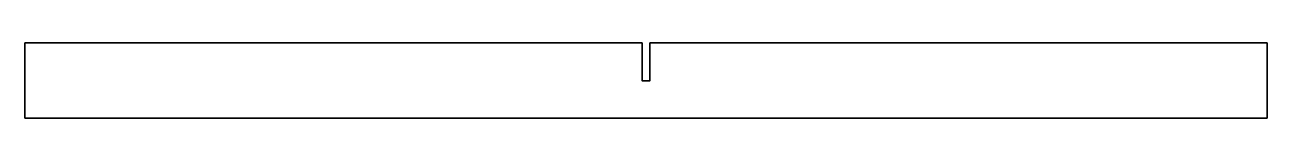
# Model space of a CAD drawing. Header units: millimetres. Extents: x 0 to 494, y 0 to 30.
import ezdxf

# ---------------------------------------------------------------- set-up
doc = ezdxf.new("R2010")
doc.units = ezdxf.units.MM
doc.layers.add('CORTE', color=7, linetype='CONTINUOUS', lineweight=35)

msp = doc.modelspace()

# ---------------------------------------------------------------- linework, layer by layer
at = {"layer": 'CORTE', "color": 7}
msp.add_lwpolyline([(0, 0), (494, 0), (494, 30), (248.575, 30), (248.575, 14.925), (245.425, 14.925), (245.425, 30), (0, 30)], close=True, dxfattribs=at)

doc.saveas('drawing.dxf')
